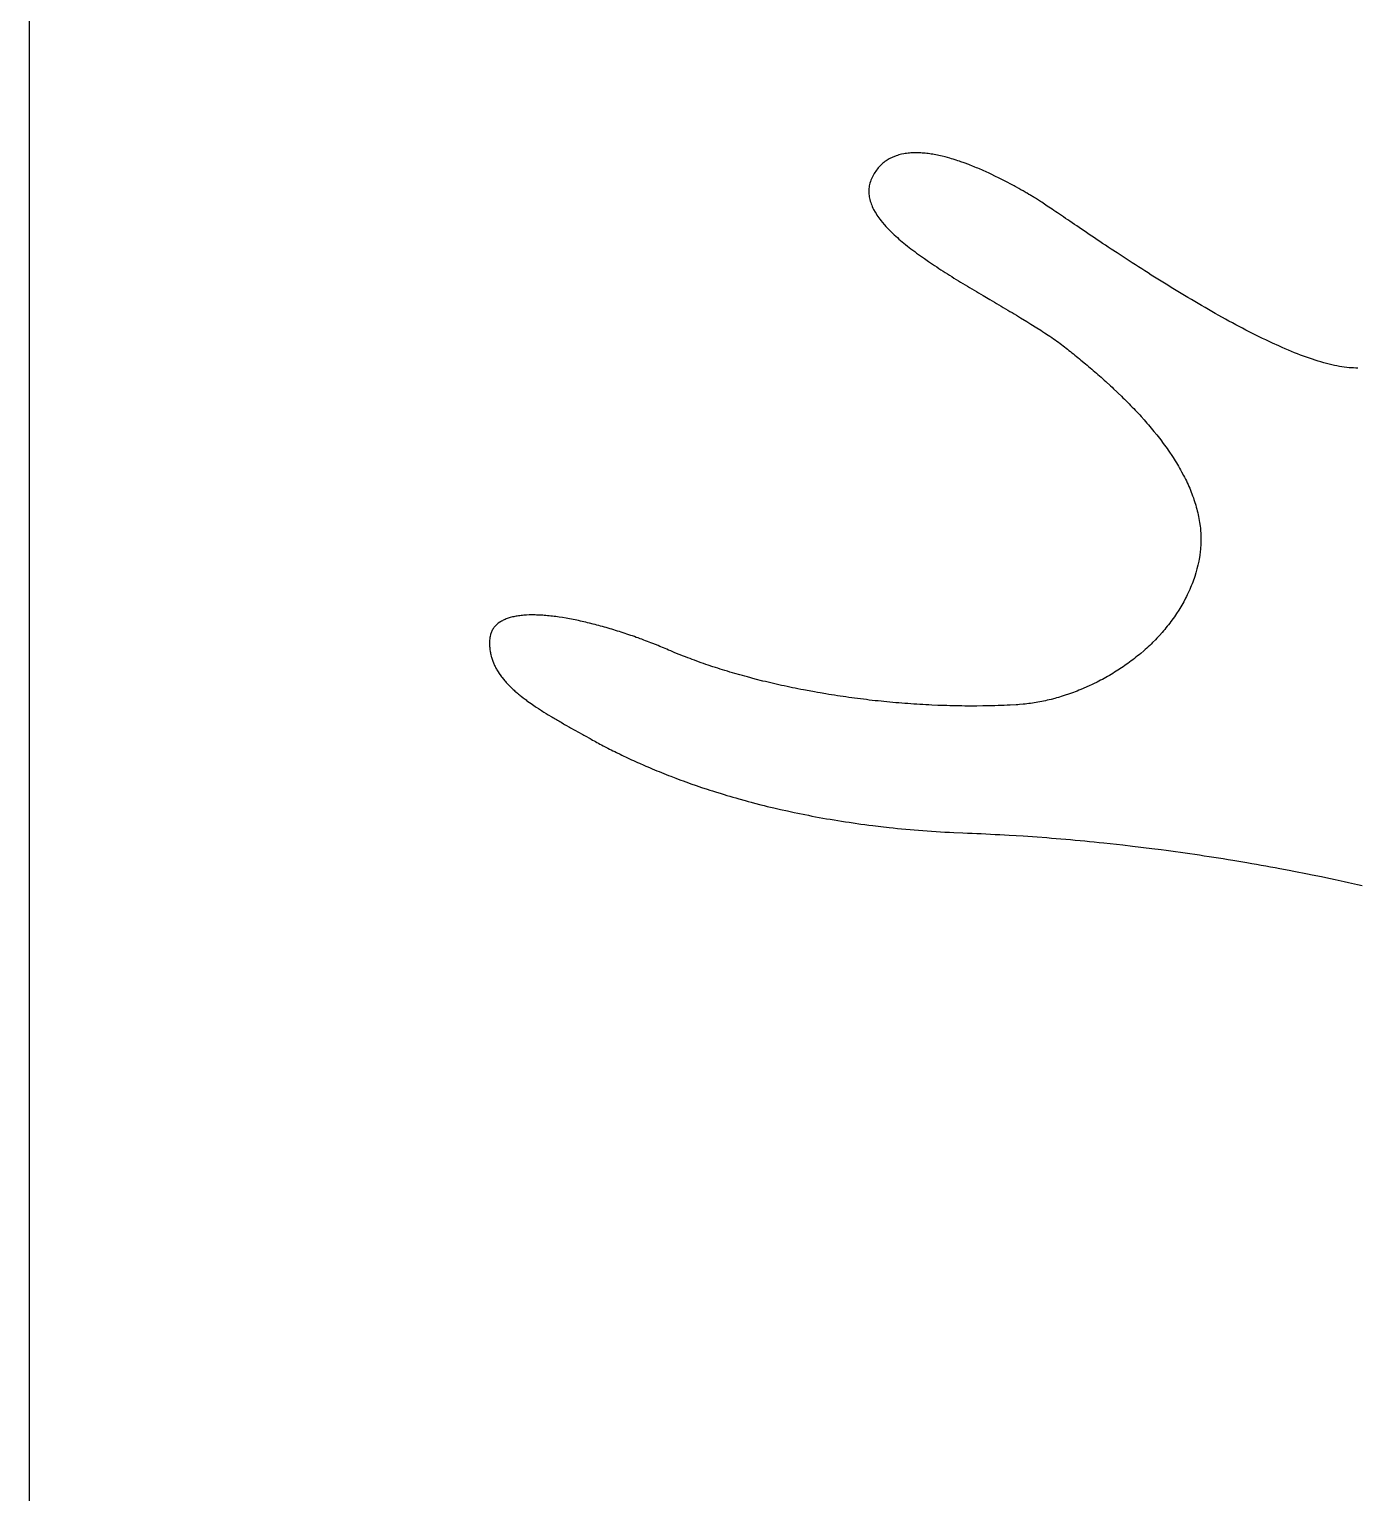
# Model space of a CAD drawing. Extents: x -220 to 640, y 0 to 300.
# Drawn here: x -220 to -179.2, y 126.83 to 171.78 of the extents above; entities that cross this region are included whole.
import ezdxf

# ---------------------------------------------------------------- set-up
doc = ezdxf.new("R2010")
doc.units = 0
doc.linetypes.add('CONTINUOUS2', pattern=[0])
doc.layers.get('0').update_dxf_attribs({"linetype": 'CONTINUOUS'})
doc.layers.add('FT_MACHINE', color=1, linetype='CONTINUOUS')

msp = doc.modelspace()

# ---------------------------------------------------------------- linework, layer by layer
at = {"linetype": 'CONTINUOUS2'}
for p, q in [((-193.785, 167.662), (-193.815, 167.635)), ((-193.754, 167.687), (-193.785, 167.662)), ((-193.722, 167.711), (-193.754, 167.687)), ((-193.69, 167.734), (-193.722, 167.711)), ((-193.657, 167.756), (-193.69, 167.734)), ((-193.624, 167.776), (-193.657, 167.756)), ((-193.59, 167.796), (-193.624, 167.776)), ((-193.555, 167.815), (-193.59, 167.796)), ((-193.52, 167.832), (-193.555, 167.815)), ((-193.484, 167.849), (-193.52, 167.832)), ((-193.448, 167.864), (-193.484, 167.849)), ((-193.374, 167.892), (-193.448, 167.864)), ((-193.336, 167.904), (-193.374, 167.892)), ((-193.297, 167.916), (-193.336, 167.904)), ((-193.258, 167.926), (-193.297, 167.916)), ((-193.218, 167.936), (-193.258, 167.926)), ((-193.138, 167.952), (-193.218, 167.936)), ((-193.097, 167.959), (-193.138, 167.952)), ((-193.056, 167.965), (-193.097, 167.959)), ((-193.014, 167.97), (-193.056, 167.965)), ((-192.972, 167.974), (-193.014, 167.97)), ((-192.929, 167.978), (-192.972, 167.974)), ((-192.843, 167.982), (-192.929, 167.978)), ((-192.799, 167.983), (-192.843, 167.982)), ((-192.755, 167.983), (-192.799, 167.983)), ((-192.711, 167.982), (-192.755, 167.983)), ((-192.666, 167.981), (-192.711, 167.982)), ((-192.622, 167.979), (-192.666, 167.981)), ((-192.576, 167.976), (-192.622, 167.979)), ((-192.531, 167.972), (-192.576, 167.976)), ((-192.485, 167.968), (-192.531, 167.972)), ((-192.439, 167.963), (-192.485, 167.968)), ((-192.393, 167.957), (-192.439, 167.963)), ((-192.346, 167.951), (-192.393, 167.957)), ((-192.3, 167.944), (-192.346, 167.951)), ((-192.253, 167.937), (-192.3, 167.944)), ((-192.206, 167.928), (-192.253, 167.937)), ((-192.158, 167.92), (-192.206, 167.928)), ((-192.111, 167.91), (-192.158, 167.92)), ((-192.063, 167.9), (-192.111, 167.91)), ((-192.016, 167.89), (-192.063, 167.9)), ((-191.968, 167.879), (-192.016, 167.89)), ((-191.872, 167.855), (-191.968, 167.879)), ((-191.728, 167.816), (-191.872, 167.855)), ((-191.68, 167.802), (-191.728, 167.816)), ((-191.631, 167.787), (-191.68, 167.802)), ((-191.535, 167.757), (-191.631, 167.787)), ((-191.487, 167.741), (-191.535, 167.757)), ((-191.438, 167.725), (-191.487, 167.741)), ((-191.39, 167.709), (-191.438, 167.725)), ((-191.294, 167.675), (-191.39, 167.709)), ((-191.15, 167.621), (-191.294, 167.675)), ((-194.118, 167.224), (-194.137, 167.182)), ((-194.097, 167.265), (-194.118, 167.224)), ((-194.075, 167.305), (-194.097, 167.265)), ((-194.053, 167.344), (-194.075, 167.305)), ((-194.03, 167.381), (-194.053, 167.344)), ((-194.005, 167.417), (-194.03, 167.381)), ((-193.98, 167.452), (-194.005, 167.417)), ((-193.955, 167.486), (-193.98, 167.452)), ((-193.928, 167.518), (-193.955, 167.486)), ((-193.901, 167.549), (-193.928, 167.518)), ((-193.873, 167.579), (-193.901, 167.549)), ((-193.844, 167.608), (-193.873, 167.579)), ((-193.815, 167.635), (-193.844, 167.608)), ((-191.103, 167.603), (-191.15, 167.621)), ((-191.055, 167.584), (-191.103, 167.603)), ((-190.961, 167.546), (-191.055, 167.584)), ((-190.914, 167.526), (-190.961, 167.546)), ((-190.867, 167.507), (-190.914, 167.526)), ((-190.82, 167.487), (-190.867, 167.507)), ((-190.728, 167.447), (-190.82, 167.487)), ((-190.682, 167.426), (-190.728, 167.447)), ((-190.636, 167.406), (-190.682, 167.426)), ((-190.591, 167.385), (-190.636, 167.406)), ((-190.545, 167.364), (-190.591, 167.385)), ((-190.501, 167.343), (-190.545, 167.364)), ((-190.456, 167.322), (-190.501, 167.343)), ((-190.324, 167.259), (-190.456, 167.322)), ((-190.238, 167.217), (-190.324, 167.259)), ((-190.196, 167.195), (-190.238, 167.217)), ((-190.112, 167.153), (-190.196, 167.195)), ((-194.217, 166.843), (-194.218, 166.801)), ((-194.218, 166.801), (-194.218, 166.758)), ((-194.218, 166.758), (-194.215, 166.715)), ((-194.214, 166.886), (-194.217, 166.843)), ((-194.209, 166.928), (-194.214, 166.886)), ((-194.203, 166.971), (-194.209, 166.928)), ((-194.194, 167.013), (-194.203, 166.971)), ((-194.183, 167.055), (-194.194, 167.013)), ((-194.17, 167.098), (-194.183, 167.055)), ((-194.155, 167.14), (-194.17, 167.098)), ((-194.137, 167.182), (-194.155, 167.14)), ((-190.03, 167.111), (-190.112, 167.153)), ((-189.95, 167.069), (-190.03, 167.111)), ((-189.872, 167.027), (-189.95, 167.069)), ((-189.834, 167.007), (-189.872, 167.027)), ((-189.796, 166.986), (-189.834, 167.007)), ((-189.758, 166.966), (-189.796, 166.986)), ((-189.722, 166.946), (-189.758, 166.966)), ((-189.685, 166.926), (-189.722, 166.946)), ((-189.615, 166.886), (-189.685, 166.926)), ((-189.58, 166.867), (-189.615, 166.886)), ((-189.546, 166.848), (-189.58, 166.867)), ((-189.48, 166.81), (-189.546, 166.848)), ((-189.449, 166.792), (-189.48, 166.81)), ((-189.417, 166.774), (-189.449, 166.792)), ((-189.387, 166.756), (-189.417, 166.774)), ((-189.357, 166.739), (-189.387, 166.756)), ((-189.299, 166.705), (-189.357, 166.739)), ((-194.215, 166.715), (-194.21, 166.673)), ((-194.21, 166.673), (-194.204, 166.63)), ((-194.204, 166.63), (-194.196, 166.587)), ((-194.196, 166.587), (-194.186, 166.544)), ((-194.186, 166.544), (-194.174, 166.501)), ((-194.174, 166.501), (-194.161, 166.458)), ((-194.161, 166.458), (-194.146, 166.415)), ((-194.146, 166.415), (-194.129, 166.372)), ((-194.129, 166.372), (-194.11, 166.329)), ((-194.11, 166.329), (-194.09, 166.286)), ((-189.271, 166.689), (-189.299, 166.705)), ((-189.244, 166.673), (-189.271, 166.689)), ((-189.218, 166.657), (-189.244, 166.673)), ((-189.192, 166.642), (-189.218, 166.657)), ((-189.168, 166.627), (-189.192, 166.642)), ((-189.144, 166.613), (-189.168, 166.627)), ((-189.121, 166.599), (-189.144, 166.613)), ((-189.097, 166.585), (-189.121, 166.599)), ((-189.071, 166.568), (-189.097, 166.585)), ((-189.042, 166.55), (-189.071, 166.568)), ((-189.011, 166.531), (-189.042, 166.55)), ((-188.978, 166.509), (-189.011, 166.531)), ((-188.943, 166.486), (-188.978, 166.509)), ((-188.906, 166.462), (-188.943, 166.486)), ((-188.825, 166.408), (-188.906, 166.462)), ((-188.781, 166.379), (-188.825, 166.408)), ((-188.736, 166.348), (-188.781, 166.379)), ((-188.688, 166.316), (-188.736, 166.348)), ((-188.639, 166.283), (-188.688, 166.316)), ((-194.09, 166.286), (-194.069, 166.243)), ((-194.069, 166.243), (-194.021, 166.157)), ((-194.021, 166.157), (-193.994, 166.114)), ((-193.994, 166.114), (-193.967, 166.07)), ((-193.967, 166.07), (-193.907, 165.984)), ((-193.907, 165.984), (-193.875, 165.941)), ((-193.875, 165.941), (-193.841, 165.897)), ((-193.841, 165.897), (-193.807, 165.854)), ((-193.807, 165.854), (-193.733, 165.768)), ((-188.587, 166.248), (-188.639, 166.283)), ((-188.534, 166.212), (-188.587, 166.248)), ((-188.479, 166.175), (-188.534, 166.212)), ((-188.422, 166.136), (-188.479, 166.175)), ((-188.363, 166.096), (-188.422, 166.136)), ((-188.302, 166.055), (-188.363, 166.096)), ((-188.24, 166.012), (-188.302, 166.055)), ((-188.176, 165.969), (-188.24, 166.012)), ((-188.11, 165.924), (-188.176, 165.969)), ((-188.043, 165.879), (-188.11, 165.924)), ((-187.974, 165.832), (-188.043, 165.879)), ((-193.733, 165.768), (-193.694, 165.724)), ((-193.694, 165.724), (-193.654, 165.681)), ((-193.654, 165.681), (-193.613, 165.638)), ((-193.613, 165.638), (-193.571, 165.594)), ((-193.571, 165.594), (-193.483, 165.508)), ((-193.483, 165.508), (-193.437, 165.465)), ((-193.437, 165.465), (-193.39, 165.421)), ((-193.39, 165.421), (-193.342, 165.378)), ((-187.904, 165.784), (-187.974, 165.832)), ((-187.832, 165.735), (-187.904, 165.784)), ((-187.759, 165.686), (-187.832, 165.735)), ((-187.684, 165.635), (-187.759, 165.686)), ((-187.608, 165.584), (-187.684, 165.635)), ((-187.53, 165.531), (-187.608, 165.584)), ((-187.451, 165.478), (-187.53, 165.531)), ((-187.371, 165.424), (-187.451, 165.478)), ((-187.289, 165.37), (-187.371, 165.424)), ((-193.342, 165.378), (-193.293, 165.335)), ((-193.293, 165.335), (-193.243, 165.292)), ((-193.243, 165.292), (-193.192, 165.248)), ((-193.192, 165.248), (-193.14, 165.205)), ((-193.14, 165.205), (-193.087, 165.162)), ((-193.087, 165.162), (-193.033, 165.119)), ((-193.033, 165.119), (-192.923, 165.033)), ((-192.923, 165.033), (-192.809, 164.947)), ((-192.809, 164.947), (-192.751, 164.904)), ((-187.206, 165.314), (-187.289, 165.37)), ((-187.122, 165.258), (-187.206, 165.314)), ((-187.037, 165.201), (-187.122, 165.258)), ((-186.951, 165.144), (-187.037, 165.201)), ((-186.863, 165.086), (-186.951, 165.144)), ((-186.775, 165.027), (-186.863, 165.086)), ((-186.595, 164.909), (-186.775, 165.027)), ((-192.751, 164.904), (-192.633, 164.818)), ((-192.633, 164.818), (-192.573, 164.775)), ((-192.573, 164.775), (-192.512, 164.732)), ((-192.512, 164.732), (-192.388, 164.646)), ((-192.388, 164.646), (-192.325, 164.604)), ((-192.325, 164.604), (-192.262, 164.561)), ((-192.262, 164.561), (-192.198, 164.518)), ((-192.198, 164.518), (-192.134, 164.476)), ((-186.503, 164.849), (-186.595, 164.909)), ((-186.411, 164.788), (-186.503, 164.849)), ((-186.223, 164.666), (-186.411, 164.788)), ((-186.128, 164.604), (-186.223, 164.666)), ((-186.032, 164.543), (-186.128, 164.604)), ((-185.936, 164.48), (-186.032, 164.543)), ((-192.134, 164.476), (-192.069, 164.433)), ((-192.069, 164.433), (-192.003, 164.391)), ((-192.003, 164.391), (-191.938, 164.348)), ((-191.938, 164.348), (-191.871, 164.306)), ((-191.871, 164.306), (-191.805, 164.264)), ((-191.805, 164.264), (-191.738, 164.222)), ((-191.738, 164.222), (-191.67, 164.179)), ((-191.67, 164.179), (-191.603, 164.137)), ((-191.603, 164.137), (-191.467, 164.053)), ((-191.467, 164.053), (-191.398, 164.012)), ((-185.838, 164.418), (-185.936, 164.48)), ((-185.74, 164.355), (-185.838, 164.418)), ((-185.641, 164.293), (-185.74, 164.355)), ((-185.542, 164.23), (-185.641, 164.293)), ((-185.442, 164.167), (-185.542, 164.23)), ((-185.341, 164.103), (-185.442, 164.167)), ((-185.139, 163.977), (-185.341, 164.103)), ((-191.398, 164.012), (-191.329, 163.97)), ((-191.329, 163.97), (-191.261, 163.928)), ((-191.261, 163.928), (-191.192, 163.886)), ((-191.192, 163.886), (-191.122, 163.845)), ((-191.122, 163.845), (-191.053, 163.803)), ((-191.053, 163.803), (-190.915, 163.721)), ((-190.915, 163.721), (-190.845, 163.68)), ((-190.845, 163.68), (-190.776, 163.639)), ((-190.776, 163.639), (-190.706, 163.598)), ((-190.706, 163.598), (-190.499, 163.475)), ((-185.036, 163.914), (-185.139, 163.977)), ((-184.934, 163.851), (-185.036, 163.914)), ((-184.728, 163.725), (-184.934, 163.851)), ((-184.52, 163.599), (-184.728, 163.725)), ((-184.416, 163.537), (-184.52, 163.599)), ((-190.499, 163.475), (-190.43, 163.435)), ((-190.43, 163.435), (-190.361, 163.394)), ((-190.361, 163.394), (-190.292, 163.354)), ((-190.292, 163.354), (-190.224, 163.313)), ((-190.224, 163.313), (-190.155, 163.273)), ((-190.155, 163.273), (-190.087, 163.233)), ((-190.087, 163.233), (-190.02, 163.193)), ((-190.02, 163.193), (-189.952, 163.153)), ((-189.952, 163.153), (-189.885, 163.114)), ((-184.311, 163.475), (-184.416, 163.537)), ((-184.207, 163.413), (-184.311, 163.475)), ((-184.102, 163.352), (-184.207, 163.413)), ((-183.997, 163.29), (-184.102, 163.352)), ((-183.892, 163.229), (-183.997, 163.29)), ((-183.577, 163.049), (-183.892, 163.229)), ((-189.885, 163.114), (-189.819, 163.074)), ((-189.819, 163.074), (-189.752, 163.034)), ((-189.752, 163.034), (-189.687, 162.995)), ((-189.687, 162.995), (-189.621, 162.956)), ((-189.621, 162.956), (-189.556, 162.917)), ((-189.556, 162.917), (-189.364, 162.8)), ((-189.364, 162.8), (-189.301, 162.762)), ((-189.301, 162.762), (-189.239, 162.723)), ((-189.239, 162.723), (-189.056, 162.609)), ((-183.472, 162.99), (-183.577, 163.049)), ((-183.262, 162.874), (-183.472, 162.99)), ((-183.157, 162.817), (-183.262, 162.874)), ((-183.053, 162.76), (-183.157, 162.817)), ((-182.948, 162.704), (-183.053, 162.76)), ((-182.74, 162.594), (-182.948, 162.704)), ((-189.056, 162.609), (-188.938, 162.533)), ((-188.938, 162.533), (-188.88, 162.496)), ((-188.88, 162.496), (-188.822, 162.458)), ((-188.822, 162.458), (-188.71, 162.384)), ((-188.71, 162.384), (-188.655, 162.347)), ((-188.655, 162.347), (-188.601, 162.31)), ((-188.601, 162.31), (-188.548, 162.273)), ((-188.548, 162.273), (-188.496, 162.237)), ((-182.637, 162.54), (-182.74, 162.594)), ((-182.534, 162.487), (-182.637, 162.54)), ((-182.328, 162.383), (-182.534, 162.487)), ((-182.226, 162.333), (-182.328, 162.383)), ((-182.125, 162.283), (-182.226, 162.333)), ((-182.024, 162.235), (-182.125, 162.283)), ((-188.496, 162.237), (-188.445, 162.201)), ((-188.445, 162.201), (-188.395, 162.165)), ((-188.395, 162.165), (-188.346, 162.129)), ((-188.346, 162.129), (-188.298, 162.093)), ((-188.298, 162.093), (-188.251, 162.057)), ((-188.251, 162.057), (-188.205, 162.022)), ((-188.205, 162.022), (-188.16, 161.986)), ((-188.16, 161.986), (-188.115, 161.951)), ((-188.115, 161.951), (-188.071, 161.915)), ((-188.071, 161.915), (-188.026, 161.879)), ((-188.026, 161.879), (-187.98, 161.843)), ((-187.98, 161.843), (-187.935, 161.806)), ((-187.935, 161.806), (-187.889, 161.769)), ((-181.924, 162.187), (-182.024, 162.235)), ((-181.824, 162.14), (-181.924, 162.187)), ((-181.626, 162.05), (-181.824, 162.14)), ((-181.528, 162.007), (-181.626, 162.05)), ((-181.431, 161.964), (-181.528, 162.007)), ((-181.334, 161.923), (-181.431, 161.964)), ((-181.144, 161.845), (-181.334, 161.923)), ((-181.05, 161.808), (-181.144, 161.845)), ((-180.957, 161.772), (-181.05, 161.808)), ((-187.889, 161.769), (-187.843, 161.731)), ((-187.843, 161.731), (-187.797, 161.694)), ((-187.797, 161.694), (-187.75, 161.656)), ((-187.75, 161.656), (-187.704, 161.617)), ((-187.704, 161.617), (-187.563, 161.5)), ((-187.563, 161.5), (-187.516, 161.46)), ((-187.516, 161.46), (-187.468, 161.42)), ((-187.468, 161.42), (-187.421, 161.379)), ((-187.421, 161.379), (-187.373, 161.339)), ((-180.865, 161.737), (-180.957, 161.772)), ((-180.773, 161.704), (-180.865, 161.737)), ((-180.683, 161.672), (-180.773, 161.704)), ((-180.594, 161.641), (-180.683, 161.672)), ((-180.506, 161.612), (-180.594, 161.641)), ((-180.419, 161.585), (-180.506, 161.612)), ((-180.333, 161.559), (-180.419, 161.585)), ((-180.248, 161.534), (-180.333, 161.559)), ((-180.164, 161.511), (-180.248, 161.534)), ((-180.082, 161.49), (-180.164, 161.511)), ((-180.001, 161.471), (-180.082, 161.49)), ((-179.921, 161.453), (-180.001, 161.471)), ((-179.842, 161.437), (-179.921, 161.453)), ((-179.765, 161.422), (-179.842, 161.437)), ((-179.689, 161.41), (-179.765, 161.422)), ((-179.615, 161.399), (-179.689, 161.41)), ((-179.542, 161.39), (-179.615, 161.399)), ((-179.47, 161.383), (-179.542, 161.39)), ((-179.4, 161.378), (-179.47, 161.383)), ((-179.332, 161.375), (-179.4, 161.378)), ((-179.265, 161.374), (-179.332, 161.375)), ((-179.2, 161.374), (-179.265, 161.374)), ((-187.373, 161.339), (-187.325, 161.298)), ((-187.325, 161.298), (-187.277, 161.256)), ((-187.277, 161.256), (-187.229, 161.215)), ((-187.229, 161.215), (-187.181, 161.173)), ((-187.181, 161.173), (-187.133, 161.13)), ((-187.133, 161.13), (-187.085, 161.088)), ((-187.085, 161.088), (-186.989, 161.002)), ((-186.989, 161.002), (-186.94, 160.958)), ((-186.94, 160.958), (-186.796, 160.826)), ((-186.796, 160.826), (-186.748, 160.781)), ((-186.748, 160.781), (-186.699, 160.736)), ((-186.699, 160.736), (-186.603, 160.646)), ((-186.603, 160.646), (-186.556, 160.6)), ((-186.556, 160.6), (-186.46, 160.508)), ((-186.46, 160.508), (-186.412, 160.461)), ((-186.412, 160.461), (-186.365, 160.414)), ((-186.365, 160.414), (-186.318, 160.367)), ((-186.318, 160.367), (-186.271, 160.32)), ((-186.271, 160.32), (-186.224, 160.272)), ((-186.224, 160.272), (-186.177, 160.225)), ((-186.177, 160.225), (-186.13, 160.176)), ((-186.13, 160.176), (-186.084, 160.128)), ((-186.084, 160.128), (-186.037, 160.08)), ((-186.037, 160.08), (-185.991, 160.031)), ((-185.991, 160.031), (-185.946, 159.982)), ((-185.946, 159.982), (-185.9, 159.932)), ((-185.9, 159.932), (-185.855, 159.883)), ((-185.855, 159.883), (-185.765, 159.783)), ((-185.765, 159.783), (-185.721, 159.733)), ((-185.721, 159.733), (-185.677, 159.682)), ((-185.677, 159.682), (-185.633, 159.632)), ((-185.633, 159.632), (-185.589, 159.581)), ((-185.589, 159.581), (-185.546, 159.53)), ((-185.546, 159.53), (-185.503, 159.478)), ((-185.503, 159.478), (-185.461, 159.427)), ((-185.461, 159.427), (-185.377, 159.323)), ((-185.377, 159.323), (-185.336, 159.271)), ((-185.336, 159.271), (-185.295, 159.218)), ((-185.295, 159.218), (-185.255, 159.166)), ((-185.255, 159.166), (-185.175, 159.06)), ((-185.175, 159.06), (-185.136, 159.007)), ((-185.136, 159.007), (-185.097, 158.953)), ((-185.097, 158.953), (-185.059, 158.9)), ((-185.059, 158.9), (-185.022, 158.846)), ((-185.022, 158.846), (-184.984, 158.792)), ((-184.984, 158.792), (-184.912, 158.684)), ((-184.912, 158.684), (-184.876, 158.629)), ((-184.876, 158.629), (-184.841, 158.575)), ((-184.841, 158.575), (-184.806, 158.52)), ((-184.806, 158.52), (-184.773, 158.465)), ((-184.773, 158.465), (-184.739, 158.41)), ((-184.739, 158.41), (-184.706, 158.355)), ((-184.706, 158.355), (-184.674, 158.299)), ((-184.674, 158.299), (-184.643, 158.244)), ((-184.643, 158.244), (-184.612, 158.188)), ((-184.612, 158.188), (-184.552, 158.076)), ((-184.552, 158.076), (-184.523, 158.02)), ((-184.523, 158.02), (-184.495, 157.963)), ((-184.495, 157.963), (-184.467, 157.907)), ((-184.467, 157.907), (-184.441, 157.85)), ((-184.441, 157.85), (-184.414, 157.793)), ((-184.414, 157.793), (-184.389, 157.737)), ((-184.389, 157.737), (-184.364, 157.68)), ((-184.364, 157.68), (-184.34, 157.622)), ((-184.34, 157.622), (-184.317, 157.565)), ((-184.317, 157.565), (-184.295, 157.508)), ((-184.295, 157.508), (-184.273, 157.45)), ((-184.273, 157.45), (-184.252, 157.392)), ((-184.252, 157.392), (-184.232, 157.335)), ((-184.232, 157.335), (-184.213, 157.277)), ((-184.213, 157.277), (-184.177, 157.161)), ((-184.177, 157.161), (-184.161, 157.102)), ((-184.161, 157.102), (-184.145, 157.044)), ((-184.145, 157.044), (-184.13, 156.986)), ((-184.13, 156.986), (-184.116, 156.927)), ((-184.116, 156.927), (-184.103, 156.869)), ((-184.103, 156.869), (-184.09, 156.81)), ((-184.09, 156.81), (-184.079, 156.751)), ((-184.079, 156.751), (-184.059, 156.633)), ((-184.059, 156.633), (-184.043, 156.515)), ((-184.043, 156.515), (-184.037, 156.456)), ((-184.037, 156.456), (-184.031, 156.396)), ((-184.031, 156.396), (-184.023, 156.278)), ((-184.021, 155.979), (-184.024, 155.92)), ((-184.023, 156.278), (-184.021, 156.218)), ((-184.021, 156.218), (-184.019, 156.159)), ((-184.019, 156.099), (-184.021, 155.979)), ((-184.019, 156.159), (-184.019, 156.099)), ((-184.055, 155.62), (-184.075, 155.5)), ((-184.039, 155.74), (-184.055, 155.62)), ((-184.033, 155.8), (-184.039, 155.74)), ((-184.028, 155.86), (-184.033, 155.8)), ((-184.024, 155.92), (-184.028, 155.86)), ((-184.175, 155.086), (-184.211, 154.97)), ((-184.143, 155.202), (-184.175, 155.086)), ((-184.113, 155.32), (-184.143, 155.202)), ((-184.087, 155.44), (-184.113, 155.32)), ((-184.075, 155.5), (-184.087, 155.44)), ((-184.338, 154.63), (-184.361, 154.575)), ((-184.315, 154.686), (-184.338, 154.63)), ((-184.293, 154.742), (-184.315, 154.686)), ((-184.271, 154.799), (-184.293, 154.742)), ((-184.25, 154.855), (-184.271, 154.799)), ((-184.231, 154.912), (-184.25, 154.855)), ((-184.211, 154.97), (-184.231, 154.912)), ((-184.547, 154.196), (-184.607, 154.09)), ((-184.491, 154.302), (-184.547, 154.196)), ((-184.463, 154.356), (-184.491, 154.302)), ((-184.437, 154.41), (-184.463, 154.356)), ((-184.411, 154.465), (-184.437, 154.41)), ((-184.361, 154.575), (-184.411, 154.465)), ((-205.228, 153.71), (-205.262, 153.7)), ((-205.16, 153.728), (-205.228, 153.71)), ((-205.124, 153.736), (-205.16, 153.728)), ((-205.088, 153.743), (-205.124, 153.736)), ((-205.051, 153.75), (-205.088, 153.743)), ((-205.013, 153.757), (-205.051, 153.75)), ((-204.975, 153.762), (-205.013, 153.757)), ((-204.936, 153.768), (-204.975, 153.762)), ((-204.897, 153.772), (-204.936, 153.768)), ((-204.856, 153.776), (-204.897, 153.772)), ((-204.816, 153.78), (-204.856, 153.776)), ((-204.774, 153.783), (-204.816, 153.78)), ((-204.732, 153.785), (-204.774, 153.783)), ((-204.646, 153.789), (-204.732, 153.785)), ((-204.602, 153.79), (-204.646, 153.789)), ((-204.467, 153.79), (-204.602, 153.79)), ((-204.421, 153.788), (-204.467, 153.79)), ((-204.375, 153.787), (-204.421, 153.788)), ((-204.328, 153.785), (-204.375, 153.787)), ((-204.28, 153.782), (-204.328, 153.785)), ((-204.232, 153.779), (-204.28, 153.782)), ((-204.184, 153.776), (-204.232, 153.779)), ((-204.135, 153.772), (-204.184, 153.776)), ((-204.085, 153.767), (-204.135, 153.772)), ((-204.036, 153.762), (-204.085, 153.767)), ((-203.985, 153.757), (-204.036, 153.762)), ((-203.935, 153.751), (-203.985, 153.757)), ((-203.883, 153.745), (-203.935, 153.751)), ((-203.832, 153.739), (-203.883, 153.745)), ((-203.78, 153.732), (-203.832, 153.739)), ((-203.728, 153.724), (-203.78, 153.732)), ((-203.622, 153.708), (-203.728, 153.724)), ((-203.516, 153.69), (-203.622, 153.708)), ((-184.834, 153.733), (-184.869, 153.683)), ((-184.766, 153.833), (-184.834, 153.733)), ((-184.7, 153.935), (-184.766, 153.833)), ((-184.668, 153.986), (-184.7, 153.935)), ((-184.637, 154.038), (-184.668, 153.986)), ((-184.607, 154.09), (-184.637, 154.038)), ((-205.804, 153.271), (-205.815, 153.244)), ((-205.793, 153.297), (-205.804, 153.271)), ((-205.78, 153.322), (-205.793, 153.297)), ((-205.766, 153.346), (-205.78, 153.322)), ((-205.751, 153.37), (-205.766, 153.346)), ((-205.735, 153.393), (-205.751, 153.37)), ((-205.719, 153.415), (-205.735, 153.393)), ((-205.701, 153.436), (-205.719, 153.415)), ((-205.682, 153.457), (-205.701, 153.436)), ((-205.642, 153.497), (-205.682, 153.457)), ((-205.62, 153.515), (-205.642, 153.497)), ((-205.598, 153.534), (-205.62, 153.515)), ((-205.55, 153.568), (-205.598, 153.534)), ((-205.525, 153.584), (-205.55, 153.568)), ((-205.499, 153.599), (-205.525, 153.584)), ((-205.472, 153.614), (-205.499, 153.599)), ((-205.445, 153.628), (-205.472, 153.614)), ((-205.416, 153.642), (-205.445, 153.628)), ((-205.387, 153.655), (-205.416, 153.642)), ((-205.357, 153.667), (-205.387, 153.655)), ((-205.326, 153.679), (-205.357, 153.667)), ((-205.294, 153.69), (-205.326, 153.679)), ((-205.262, 153.7), (-205.294, 153.69)), ((-203.462, 153.681), (-203.516, 153.69)), ((-203.408, 153.671), (-203.462, 153.681)), ((-203.353, 153.661), (-203.408, 153.671)), ((-203.188, 153.628), (-203.353, 153.661)), ((-203.133, 153.616), (-203.188, 153.628)), ((-203.077, 153.604), (-203.133, 153.616)), ((-203.021, 153.591), (-203.077, 153.604)), ((-202.965, 153.579), (-203.021, 153.591)), ((-202.909, 153.566), (-202.965, 153.579)), ((-202.852, 153.552), (-202.909, 153.566)), ((-202.796, 153.538), (-202.852, 153.552)), ((-202.682, 153.51), (-202.796, 153.538)), ((-202.625, 153.495), (-202.682, 153.51)), ((-202.567, 153.48), (-202.625, 153.495)), ((-202.51, 153.465), (-202.567, 153.48)), ((-202.453, 153.449), (-202.51, 153.465)), ((-202.395, 153.433), (-202.453, 153.449)), ((-202.338, 153.417), (-202.395, 153.433)), ((-202.28, 153.401), (-202.338, 153.417)), ((-202.222, 153.384), (-202.28, 153.401)), ((-202.165, 153.367), (-202.222, 153.384)), ((-202.107, 153.35), (-202.165, 153.367)), ((-201.933, 153.296), (-202.107, 153.35)), ((-201.876, 153.278), (-201.933, 153.296)), ((-201.818, 153.259), (-201.876, 153.278)), ((-201.76, 153.241), (-201.818, 153.259)), ((-185.21, 153.254), (-185.292, 153.162)), ((-185.17, 153.3), (-185.21, 153.254)), ((-185.131, 153.346), (-185.17, 153.3)), ((-185.092, 153.393), (-185.131, 153.346)), ((-185.053, 153.441), (-185.092, 153.393)), ((-185.015, 153.488), (-185.053, 153.441)), ((-184.978, 153.537), (-185.015, 153.488)), ((-184.941, 153.585), (-184.978, 153.537)), ((-184.869, 153.683), (-184.941, 153.585)), ((-205.864, 152.973), (-205.865, 152.942)), ((-205.865, 152.942), (-205.865, 152.879)), ((-205.865, 152.879), (-205.863, 152.817)), ((-205.863, 153.005), (-205.864, 152.973)), ((-205.857, 153.069), (-205.863, 153.005)), ((-205.863, 152.817), (-205.86, 152.786)), ((-205.853, 153.1), (-205.857, 153.069)), ((-205.848, 153.131), (-205.853, 153.1)), ((-205.834, 153.189), (-205.848, 153.131)), ((-205.825, 153.217), (-205.834, 153.189)), ((-205.815, 153.244), (-205.825, 153.217)), ((-201.702, 153.222), (-201.76, 153.241)), ((-201.645, 153.202), (-201.702, 153.222)), ((-201.587, 153.183), (-201.645, 153.202)), ((-201.53, 153.163), (-201.587, 153.183)), ((-201.473, 153.144), (-201.53, 153.163)), ((-201.415, 153.124), (-201.473, 153.144)), ((-201.358, 153.103), (-201.415, 153.124)), ((-201.301, 153.083), (-201.358, 153.103)), ((-201.244, 153.062), (-201.301, 153.083)), ((-201.188, 153.042), (-201.244, 153.062)), ((-201.131, 153.021), (-201.188, 153.042)), ((-201.075, 153), (-201.131, 153.021)), ((-201.019, 152.978), (-201.075, 153)), ((-200.963, 152.957), (-201.019, 152.978)), ((-200.907, 152.935), (-200.963, 152.957)), ((-200.852, 152.914), (-200.907, 152.935)), ((-200.687, 152.848), (-200.852, 152.914)), ((-200.632, 152.825), (-200.687, 152.848)), ((-200.524, 152.781), (-200.632, 152.825)), ((-185.638, 152.813), (-185.684, 152.772)), ((-185.593, 152.856), (-185.638, 152.813)), ((-185.549, 152.898), (-185.593, 152.856)), ((-185.505, 152.941), (-185.549, 152.898)), ((-185.418, 153.028), (-185.505, 152.941)), ((-185.376, 153.073), (-185.418, 153.028)), ((-185.333, 153.117), (-185.376, 153.073)), ((-185.292, 153.162), (-185.333, 153.117)), ((-205.86, 152.786), (-205.858, 152.756)), ((-205.858, 152.756), (-205.854, 152.725)), ((-205.854, 152.725), (-205.846, 152.665)), ((-205.846, 152.665), (-205.84, 152.635)), ((-205.84, 152.635), (-205.835, 152.606)), ((-205.835, 152.606), (-205.828, 152.576)), ((-205.828, 152.576), (-205.814, 152.518)), ((-205.814, 152.518), (-205.806, 152.489)), ((-205.806, 152.489), (-205.797, 152.46)), ((-205.797, 152.46), (-205.788, 152.432)), ((-205.788, 152.432), (-205.778, 152.403)), ((-205.778, 152.403), (-205.768, 152.375)), ((-205.768, 152.375), (-205.746, 152.319)), ((-200.471, 152.758), (-200.524, 152.781)), ((-200.417, 152.735), (-200.471, 152.758)), ((-200.365, 152.713), (-200.417, 152.735)), ((-200.301, 152.685), (-200.365, 152.713)), ((-200.237, 152.658), (-200.301, 152.685)), ((-200.173, 152.632), (-200.237, 152.658)), ((-200.043, 152.578), (-200.173, 152.632)), ((-199.911, 152.526), (-200.043, 152.578)), ((-199.844, 152.5), (-199.911, 152.526)), ((-199.776, 152.474), (-199.844, 152.5)), ((-199.709, 152.448), (-199.776, 152.474)), ((-199.64, 152.423), (-199.709, 152.448)), ((-199.571, 152.397), (-199.64, 152.423)), ((-199.502, 152.372), (-199.571, 152.397)), ((-199.362, 152.322), (-199.502, 152.372)), ((-186.159, 152.378), (-186.259, 152.304)), ((-186.11, 152.415), (-186.159, 152.378)), ((-186.061, 152.453), (-186.11, 152.415)), ((-186.013, 152.491), (-186.061, 152.453)), ((-185.964, 152.53), (-186.013, 152.491)), ((-185.917, 152.569), (-185.964, 152.53)), ((-185.869, 152.609), (-185.917, 152.569)), ((-185.775, 152.689), (-185.869, 152.609)), ((-185.729, 152.73), (-185.775, 152.689)), ((-185.684, 152.772), (-185.729, 152.73)), ((-205.746, 152.319), (-205.734, 152.291)), ((-205.734, 152.291), (-205.722, 152.264)), ((-205.722, 152.264), (-205.709, 152.236)), ((-205.709, 152.236), (-205.696, 152.209)), ((-205.696, 152.209), (-205.682, 152.182)), ((-205.682, 152.182), (-205.667, 152.155)), ((-205.667, 152.155), (-205.653, 152.128)), ((-205.653, 152.128), (-205.637, 152.101)), ((-205.637, 152.101), (-205.621, 152.075)), ((-205.621, 152.075), (-205.605, 152.048)), ((-205.605, 152.048), (-205.571, 151.996)), ((-205.571, 151.996), (-205.517, 151.918)), ((-205.517, 151.918), (-205.498, 151.893)), ((-199.291, 152.297), (-199.362, 152.322)), ((-199.22, 152.273), (-199.291, 152.297)), ((-199.148, 152.248), (-199.22, 152.273)), ((-199.004, 152.2), (-199.148, 152.248)), ((-198.931, 152.177), (-199.004, 152.2)), ((-198.857, 152.153), (-198.931, 152.177)), ((-198.784, 152.13), (-198.857, 152.153)), ((-198.709, 152.106), (-198.784, 152.13)), ((-198.635, 152.083), (-198.709, 152.106)), ((-198.56, 152.06), (-198.635, 152.083)), ((-198.484, 152.038), (-198.56, 152.06)), ((-198.408, 152.015), (-198.484, 152.038)), ((-198.332, 151.993), (-198.408, 152.015)), ((-198.178, 151.949), (-198.332, 151.993)), ((-198.101, 151.928), (-198.178, 151.949)), ((-198.023, 151.906), (-198.101, 151.928)), ((-197.945, 151.885), (-198.023, 151.906)), ((-186.83, 151.933), (-186.883, 151.902)), ((-186.776, 151.964), (-186.83, 151.933)), ((-186.723, 151.996), (-186.776, 151.964)), ((-186.671, 152.029), (-186.723, 151.996)), ((-186.618, 152.062), (-186.671, 152.029)), ((-186.566, 152.095), (-186.618, 152.062)), ((-186.462, 152.163), (-186.566, 152.095)), ((-186.411, 152.197), (-186.462, 152.163)), ((-186.36, 152.233), (-186.411, 152.197)), ((-186.31, 152.268), (-186.36, 152.233)), ((-186.259, 152.304), (-186.31, 152.268)), ((-205.498, 151.893), (-205.478, 151.867)), ((-205.478, 151.867), (-205.438, 151.817)), ((-205.438, 151.817), (-205.396, 151.767)), ((-205.396, 151.767), (-205.374, 151.742)), ((-205.374, 151.742), (-205.352, 151.718)), ((-205.352, 151.718), (-205.33, 151.693)), ((-205.33, 151.693), (-205.307, 151.668)), ((-205.307, 151.668), (-205.284, 151.644)), ((-205.284, 151.644), (-205.236, 151.596)), ((-205.236, 151.596), (-205.212, 151.572)), ((-205.212, 151.572), (-205.162, 151.524)), ((-205.162, 151.524), (-205.136, 151.5)), ((-205.136, 151.5), (-205.111, 151.477)), ((-205.111, 151.477), (-205.084, 151.453)), ((-197.708, 151.822), (-197.945, 151.885)), ((-197.468, 151.762), (-197.708, 151.822)), ((-197.387, 151.742), (-197.468, 151.762)), ((-197.306, 151.723), (-197.387, 151.742)), ((-197.224, 151.703), (-197.306, 151.723)), ((-197.143, 151.684), (-197.224, 151.703)), ((-197.061, 151.665), (-197.143, 151.684)), ((-196.978, 151.647), (-197.061, 151.665)), ((-196.896, 151.628), (-196.978, 151.647)), ((-196.813, 151.61), (-196.896, 151.628)), ((-196.729, 151.592), (-196.813, 151.61)), ((-196.646, 151.574), (-196.729, 151.592)), ((-196.562, 151.557), (-196.646, 151.574)), ((-196.478, 151.539), (-196.562, 151.557)), ((-196.393, 151.522), (-196.478, 151.539)), ((-196.308, 151.506), (-196.393, 151.522)), ((-196.223, 151.489), (-196.308, 151.506)), ((-196.053, 151.457), (-196.223, 151.489)), ((-195.881, 151.425), (-196.053, 151.457)), ((-187.767, 151.476), (-187.823, 151.453)), ((-187.71, 151.498), (-187.767, 151.476)), ((-187.542, 151.57), (-187.71, 151.498)), ((-187.43, 151.62), (-187.542, 151.57)), ((-187.375, 151.646), (-187.43, 151.62)), ((-187.319, 151.673), (-187.375, 151.646)), ((-187.209, 151.727), (-187.319, 151.673)), ((-187.154, 151.755), (-187.209, 151.727)), ((-187.1, 151.783), (-187.154, 151.755)), ((-187.045, 151.812), (-187.1, 151.783)), ((-186.883, 151.902), (-187.045, 151.812)), ((-205.084, 151.453), (-205.058, 151.43)), ((-205.058, 151.43), (-205.004, 151.384)), ((-205.004, 151.384), (-204.976, 151.36)), ((-204.976, 151.36), (-204.949, 151.337)), ((-204.949, 151.337), (-204.92, 151.314)), ((-204.92, 151.314), (-204.892, 151.292)), ((-204.892, 151.292), (-204.834, 151.246)), ((-204.834, 151.246), (-204.805, 151.224)), ((-204.805, 151.224), (-204.775, 151.201)), ((-204.775, 151.201), (-204.745, 151.179)), ((-204.745, 151.179), (-204.715, 151.156)), ((-204.715, 151.156), (-204.685, 151.134)), ((-204.685, 151.134), (-204.592, 151.068)), ((-204.592, 151.068), (-204.464, 150.98)), ((-195.794, 151.41), (-195.881, 151.425)), ((-195.708, 151.395), (-195.794, 151.41)), ((-195.534, 151.365), (-195.708, 151.395)), ((-195.447, 151.351), (-195.534, 151.365)), ((-195.359, 151.337), (-195.447, 151.351)), ((-195.272, 151.323), (-195.359, 151.337)), ((-195.184, 151.31), (-195.272, 151.323)), ((-195.096, 151.296), (-195.184, 151.31)), ((-195.007, 151.283), (-195.096, 151.296)), ((-194.919, 151.271), (-195.007, 151.283)), ((-194.83, 151.258), (-194.919, 151.271)), ((-194.563, 151.222), (-194.83, 151.258)), ((-194.383, 151.2), (-194.563, 151.222)), ((-194.294, 151.189), (-194.383, 151.2)), ((-194.204, 151.178), (-194.294, 151.189)), ((-194.114, 151.168), (-194.204, 151.178)), ((-194.023, 151.158), (-194.114, 151.168)), ((-193.933, 151.148), (-194.023, 151.158)), ((-193.842, 151.138), (-193.933, 151.148)), ((-193.752, 151.129), (-193.842, 151.138)), ((-193.661, 151.12), (-193.752, 151.129)), ((-193.57, 151.112), (-193.661, 151.12)), ((-193.479, 151.103), (-193.57, 151.112)), ((-193.387, 151.095), (-193.479, 151.103)), ((-193.296, 151.088), (-193.387, 151.095)), ((-193.205, 151.08), (-193.296, 151.088)), ((-193.113, 151.073), (-193.205, 151.08)), ((-193.022, 151.066), (-193.113, 151.073)), ((-192.93, 151.06), (-193.022, 151.066)), ((-192.838, 151.053), (-192.93, 151.06)), ((-192.746, 151.047), (-192.838, 151.053)), ((-192.654, 151.042), (-192.746, 151.047)), ((-192.562, 151.036), (-192.654, 151.042)), ((-192.47, 151.031), (-192.562, 151.036)), ((-192.378, 151.027), (-192.47, 151.031)), ((-192.285, 151.022), (-192.378, 151.027)), ((-192.101, 151.014), (-192.285, 151.022)), ((-192.008, 151.011), (-192.101, 151.014)), ((-191.916, 151.008), (-192.008, 151.011)), ((-191.823, 151.005), (-191.916, 151.008)), ((-190.25, 151.007), (-190.343, 151.004)), ((-190.066, 151.013), (-190.25, 151.007)), ((-189.973, 151.017), (-190.066, 151.013)), ((-189.881, 151.021), (-189.973, 151.017)), ((-189.697, 151.031), (-189.881, 151.021)), ((-189.642, 151.034), (-189.697, 151.031)), ((-189.586, 151.038), (-189.642, 151.034)), ((-189.474, 151.048), (-189.586, 151.038)), ((-189.418, 151.054), (-189.474, 151.048)), ((-189.361, 151.06), (-189.418, 151.054)), ((-189.305, 151.067), (-189.361, 151.06)), ((-189.248, 151.075), (-189.305, 151.067)), ((-189.192, 151.083), (-189.248, 151.075)), ((-189.135, 151.092), (-189.192, 151.083)), ((-188.964, 151.122), (-189.135, 151.092)), ((-188.907, 151.133), (-188.964, 151.122)), ((-188.85, 151.145), (-188.907, 151.133)), ((-188.793, 151.158), (-188.85, 151.145)), ((-188.736, 151.17), (-188.793, 151.158)), ((-188.678, 151.184), (-188.736, 151.17)), ((-188.621, 151.198), (-188.678, 151.184)), ((-188.507, 151.228), (-188.621, 151.198)), ((-188.45, 151.244), (-188.507, 151.228)), ((-188.392, 151.26), (-188.45, 151.244)), ((-188.278, 151.294), (-188.392, 151.26)), ((-188.221, 151.312), (-188.278, 151.294)), ((-188.05, 151.369), (-188.221, 151.312)), ((-187.993, 151.39), (-188.05, 151.369)), ((-187.936, 151.41), (-187.993, 151.39)), ((-187.88, 151.431), (-187.936, 151.41)), ((-187.823, 151.453), (-187.88, 151.431)), ((-204.464, 150.98), (-204.432, 150.959)), ((-204.432, 150.959), (-204.366, 150.915)), ((-204.366, 150.915), (-204.333, 150.894)), ((-204.333, 150.894), (-204.299, 150.872)), ((-204.299, 150.872), (-204.266, 150.851)), ((-204.266, 150.851), (-204.232, 150.83)), ((-204.232, 150.83), (-204.198, 150.808)), ((-204.198, 150.808), (-204.13, 150.766)), ((-204.13, 150.766), (-204.095, 150.744)), ((-204.095, 150.744), (-204.061, 150.723)), ((-204.061, 150.723), (-203.956, 150.66)), ((-203.956, 150.66), (-203.92, 150.639)), ((-203.92, 150.639), (-203.885, 150.618)), ((-203.885, 150.618), (-203.849, 150.597)), ((-203.849, 150.597), (-203.814, 150.576)), ((-203.814, 150.576), (-203.778, 150.555)), ((-191.731, 151.002), (-191.823, 151.005)), ((-191.638, 151), (-191.731, 151.002)), ((-191.546, 150.998), (-191.638, 151)), ((-191.453, 150.997), (-191.546, 150.998)), ((-191.361, 150.995), (-191.453, 150.997)), ((-191.268, 150.994), (-191.361, 150.995)), ((-190.898, 150.994), (-191.268, 150.994)), ((-190.712, 150.996), (-190.898, 150.994)), ((-190.62, 150.997), (-190.712, 150.996)), ((-190.527, 150.999), (-190.62, 150.997)), ((-190.435, 151.001), (-190.527, 150.999)), ((-190.343, 151.004), (-190.435, 151.001)), ((-203.778, 150.555), (-203.742, 150.534)), ((-203.742, 150.534), (-203.706, 150.514)), ((-203.706, 150.514), (-203.669, 150.493)), ((-203.669, 150.493), (-203.597, 150.451)), ((-203.597, 150.451), (-203.56, 150.43)), ((-203.56, 150.43), (-203.524, 150.41)), ((-203.524, 150.41), (-203.413, 150.347)), ((-203.413, 150.347), (-203.376, 150.327)), ((-203.376, 150.327), (-203.265, 150.264)), ((-203.265, 150.264), (-203.228, 150.244)), ((-203.228, 150.244), (-203.154, 150.202)), ((-203.154, 150.202), (-203.116, 150.182)), ((-203.116, 150.182), (-203.042, 150.14)), ((-203.042, 150.14), (-203.004, 150.119)), ((-203.004, 150.119), (-202.967, 150.099)), ((-202.967, 150.099), (-202.93, 150.078)), ((-202.93, 150.078), (-202.892, 150.057)), ((-202.892, 150.057), (-202.818, 150.015)), ((-202.818, 150.015), (-202.78, 149.995)), ((-202.78, 149.995), (-202.743, 149.974)), ((-202.743, 149.974), (-202.7, 149.95)), ((-202.7, 149.95), (-202.656, 149.926)), ((-202.656, 149.926), (-202.612, 149.901)), ((-202.612, 149.901), (-202.567, 149.877)), ((-202.567, 149.877), (-202.521, 149.852)), ((-202.521, 149.852), (-202.474, 149.827)), ((-202.474, 149.827), (-202.427, 149.801)), ((-202.427, 149.801), (-202.379, 149.776)), ((-202.379, 149.776), (-202.33, 149.75)), ((-202.33, 149.75), (-202.23, 149.698)), ((-202.23, 149.698), (-202.179, 149.672)), ((-202.179, 149.672), (-202.127, 149.646)), ((-202.127, 149.646), (-202.075, 149.619)), ((-202.075, 149.619), (-202.021, 149.593)), ((-202.021, 149.593), (-201.967, 149.566)), ((-201.967, 149.566), (-201.857, 149.512)), ((-201.857, 149.512), (-201.801, 149.484)), ((-201.801, 149.484), (-201.743, 149.457)), ((-201.743, 149.457), (-201.686, 149.429)), ((-201.686, 149.429), (-201.627, 149.402)), ((-201.627, 149.402), (-201.568, 149.374)), ((-201.568, 149.374), (-201.508, 149.346)), ((-201.508, 149.346), (-201.447, 149.318)), ((-201.447, 149.318), (-201.323, 149.262)), ((-201.323, 149.262), (-201.26, 149.234)), ((-201.26, 149.234), (-201.132, 149.178)), ((-201.132, 149.178), (-201.066, 149.149)), ((-201.066, 149.149), (-201, 149.121)), ((-201, 149.121), (-200.933, 149.093)), ((-200.933, 149.093), (-200.866, 149.064)), ((-200.866, 149.064), (-200.797, 149.036)), ((-200.797, 149.036), (-200.728, 149.007)), ((-200.728, 149.007), (-200.658, 148.978)), ((-200.658, 148.978), (-200.588, 148.95)), ((-200.588, 148.95), (-200.516, 148.921)), ((-200.516, 148.921), (-200.444, 148.893)), ((-200.444, 148.893), (-200.371, 148.864)), ((-200.371, 148.864), (-200.298, 148.836)), ((-200.298, 148.836), (-200.148, 148.778)), ((-200.148, 148.778), (-200.072, 148.75)), ((-200.072, 148.75), (-199.995, 148.721)), ((-199.995, 148.721), (-199.918, 148.693)), ((-199.918, 148.693), (-199.839, 148.665)), ((-199.839, 148.665), (-199.76, 148.636)), ((-199.76, 148.636), (-199.681, 148.608)), ((-199.681, 148.608), (-199.519, 148.552)), ((-199.519, 148.552), (-199.437, 148.524)), ((-199.437, 148.524), (-199.354, 148.496)), ((-199.354, 148.496), (-199.186, 148.44)), ((-199.186, 148.44), (-199.101, 148.412)), ((-199.101, 148.412), (-199.015, 148.385)), ((-199.015, 148.385), (-198.928, 148.357)), ((-198.928, 148.357), (-198.752, 148.303)), ((-198.752, 148.303), (-198.663, 148.275)), ((-198.663, 148.275), (-198.573, 148.249)), ((-198.573, 148.249), (-198.483, 148.222)), ((-198.483, 148.222), (-198.391, 148.195)), ((-198.391, 148.195), (-198.299, 148.169)), ((-198.299, 148.169), (-198.206, 148.142)), ((-198.206, 148.142), (-198.018, 148.09)), ((-198.018, 148.09), (-197.923, 148.064)), ((-197.923, 148.064), (-197.827, 148.039)), ((-197.827, 148.039), (-197.73, 148.013)), ((-197.73, 148.013), (-197.534, 147.963)), ((-197.534, 147.963), (-197.435, 147.938)), ((-197.435, 147.938), (-197.335, 147.913)), ((-197.335, 147.913), (-197.133, 147.865)), ((-197.133, 147.865), (-196.927, 147.817)), ((-196.927, 147.817), (-196.719, 147.771)), ((-196.719, 147.771), (-196.507, 147.725)), ((-196.507, 147.725), (-196.4, 147.703)), ((-196.4, 147.703), (-196.184, 147.659)), ((-196.184, 147.659), (-196.074, 147.637)), ((-196.074, 147.637), (-195.964, 147.616)), ((-195.964, 147.616), (-195.853, 147.595)), ((-195.853, 147.595), (-195.742, 147.575)), ((-195.742, 147.575), (-195.629, 147.554)), ((-195.629, 147.554), (-195.516, 147.534)), ((-195.516, 147.534), (-195.402, 147.515)), ((-195.402, 147.515), (-195.287, 147.495)), ((-195.287, 147.495), (-195.171, 147.477)), ((-195.171, 147.477), (-195.054, 147.458)), ((-195.054, 147.458), (-194.937, 147.44)), ((-194.937, 147.44), (-194.819, 147.422)), ((-194.819, 147.422), (-194.7, 147.404)), ((-194.7, 147.404), (-194.46, 147.37)), ((-194.46, 147.37), (-194.339, 147.354)), ((-194.339, 147.354), (-194.217, 147.338)), ((-194.217, 147.338), (-194.094, 147.322)), ((-194.094, 147.322), (-193.846, 147.292)), ((-193.846, 147.292), (-193.594, 147.264)), ((-193.594, 147.264), (-193.467, 147.25)), ((-193.467, 147.25), (-193.34, 147.237)), ((-193.34, 147.237), (-193.211, 147.224)), ((-193.211, 147.224), (-193.082, 147.212)), ((-193.082, 147.212), (-192.952, 147.2)), ((-192.952, 147.2), (-192.821, 147.189)), ((-192.821, 147.189), (-192.689, 147.178)), ((-192.689, 147.178), (-192.557, 147.168)), ((-192.557, 147.168), (-192.289, 147.148)), ((-192.289, 147.148), (-192.154, 147.139)), ((-192.154, 147.139), (-191.882, 147.123)), ((-191.882, 147.123), (-191.745, 147.115)), ((-191.745, 147.115), (-191.606, 147.108)), ((-191.606, 147.108), (-191.328, 147.096)), ((-191.328, 147.096), (-191.187, 147.091)), ((-191.187, 147.091), (-191.046, 147.085)), ((-191.046, 147.085), (-190.905, 147.08)), ((-190.905, 147.08), (-190.763, 147.074)), ((-190.763, 147.074), (-190.621, 147.067)), ((-190.621, 147.067), (-190.479, 147.061)), ((-190.479, 147.061), (-190.337, 147.053)), ((-190.337, 147.053), (-190.194, 147.046)), ((-190.194, 147.046), (-189.908, 147.03)), ((-189.908, 147.03), (-189.476, 147.003)), ((-189.476, 147.003), (-189.332, 146.993)), ((-189.332, 146.993), (-189.187, 146.983)), ((-189.187, 146.983), (-189.043, 146.973)), ((-189.043, 146.973), (-188.753, 146.951)), ((-188.753, 146.951), (-188.607, 146.939)), ((-188.607, 146.939), (-188.462, 146.928)), ((-188.462, 146.928), (-188.316, 146.915)), ((-188.316, 146.915), (-188.17, 146.903)), ((-188.17, 146.903), (-188.025, 146.89)), ((-188.025, 146.89), (-187.878, 146.877)), ((-187.878, 146.877), (-187.732, 146.863)), ((-187.732, 146.863), (-187.586, 146.85)), ((-187.586, 146.85), (-187.44, 146.835)), ((-187.44, 146.835), (-187.293, 146.821)), ((-187.293, 146.821), (-187.146, 146.806)), ((-187.146, 146.806), (-187, 146.791)), ((-187, 146.791), (-186.412, 146.727)), ((-186.412, 146.727), (-186.118, 146.693)), ((-186.118, 146.693), (-185.53, 146.621)), ((-185.53, 146.621), (-185.236, 146.583)), ((-185.236, 146.583), (-185.089, 146.563)), ((-185.089, 146.563), (-184.942, 146.544)), ((-184.942, 146.544), (-184.795, 146.524)), ((-184.795, 146.524), (-184.648, 146.503)), ((-184.648, 146.503), (-184.502, 146.483)), ((-184.502, 146.483), (-184.355, 146.462)), ((-184.355, 146.462), (-184.208, 146.44)), ((-184.208, 146.44), (-184.062, 146.419)), ((-184.062, 146.419), (-183.916, 146.397)), ((-183.916, 146.397), (-183.769, 146.375)), ((-183.769, 146.375), (-183.477, 146.329)), ((-183.477, 146.329), (-183.332, 146.306)), ((-183.332, 146.306), (-183.186, 146.283)), ((-183.186, 146.283), (-183.04, 146.259)), ((-183.04, 146.259), (-182.605, 146.187)), ((-182.605, 146.187), (-182.46, 146.162)), ((-182.46, 146.162), (-182.316, 146.137)), ((-182.316, 146.137), (-182.171, 146.111)), ((-182.171, 146.111), (-182.027, 146.086)), ((-182.027, 146.086), (-181.883, 146.06)), ((-181.883, 146.06), (-181.74, 146.033)), ((-181.74, 146.033), (-181.596, 146.007)), ((-181.596, 146.007), (-181.31, 145.953)), ((-181.31, 145.953), (-181.168, 145.926)), ((-181.168, 145.926), (-180.742, 145.842)), ((-180.742, 145.842), (-180.601, 145.814)), ((-180.601, 145.814), (-180.319, 145.756)), ((-180.319, 145.756), (-180.179, 145.727)), ((-180.179, 145.727), (-179.899, 145.667)), ((-179.899, 145.667), (-179.621, 145.607)), ((-179.621, 145.607), (-179.483, 145.577)), ((-179.483, 145.577), (-179.207, 145.515)), ((-179.207, 145.515), (-179.07, 145.483))]:
    msp.add_line(p, q, dxfattribs=at)
at = {"layer": 'FT_MACHINE', "linetype": 'CONTINUOUS2'}
msp.add_line((-220, 300), (-220, 0), dxfattribs=at)

doc.saveas('drawing.dxf')
